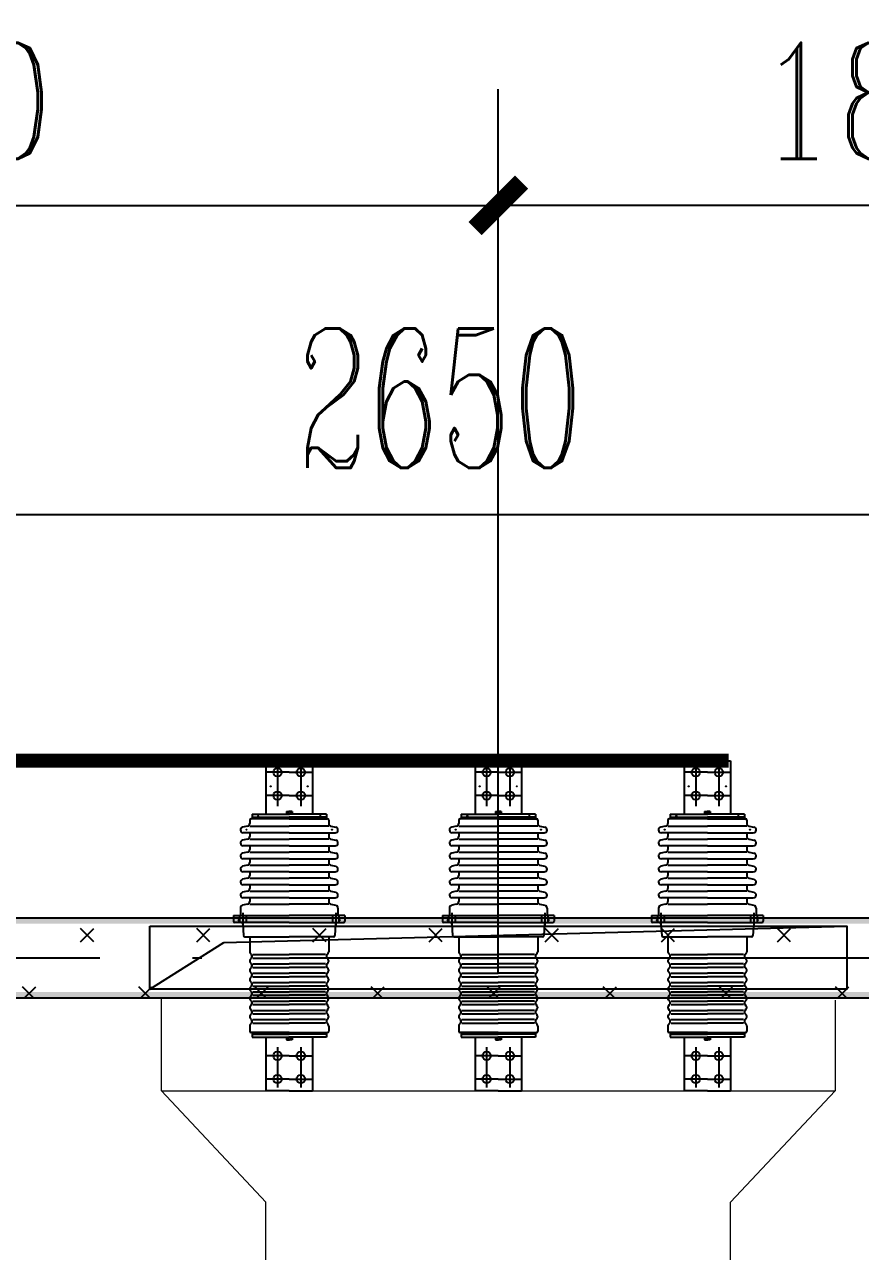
# Model space of a CAD drawing. Extents: x 3213259 to 3716512, y 332899 to 392399.
# Drawn here: x 3515963 to 3517763, y 373402 to 376042 of the extents above; entities that cross this region are included whole.
import ezdxf

# ---------------------------------------------------------------- set-up
doc = ezdxf.new("R2010")
doc.units = 0
doc.header["$LTSCALE"] = 1000
doc.header["$MEASUREMENT"] = 0
for name, pattern in [('CENTER', [50.8, 31.75, -6.35, 6.35, -6.35]), ('DOTE', [2.42, 2, -0.2, 0.02, -0.2]), ('HIDDEN', [0.375, 0.25, -0.125])]:
    doc.linetypes.add(name, pattern=pattern)
for name, color, linetype in [('Cen', 4, 'CENTER'), ('DIM', 7, 'Continuous'), ('DOTE', 1, 'DOTE'), ('Lz3_autosign', 7, 'Continuous'), ('PART', 1, 'Continuous'), ('PUB_DIM', 3, 'Continuous'), ('PUB_HATCH', 8, 'Continuous'), ('PUB_WALL', 9, 'Continuous'), ('sb', 6, 'Continuous'), ('WALL-MOVE', 6, 'Continuous')]:
    doc.layers.add(name, color=color, linetype=linetype)
doc.styles.add('DIM_FONT', font='COMPLEX8.SHX', dxfattribs={"width": 0.6, "bigfont": 'HZITXT.SHX'})
doc.styles.add('HZ', font='complex8.shx', dxfattribs={"width": 0.8, "bigfont": 'hztxt.shx'})
doc.dimstyles.new('DIMN', dxfattribs={"dimtxt": 300, "dimasz": 100, "dimexe": 250, "dimexo": 300, "dimgap": 100, "dimtad": 1, "dimdec": 0, "dimzin": 0, "dimdsep": 46, "dimtxsty": 'DIM_FONT', "dimblk": 'ARCHTICK', "dimcen": 0.09, "dimclrt": 7, "dimazin": 2, "dimtfac": 1, "dimtdec": 0, "dimtix": 1, "dimtmove": 2, "dimatfit": 3, "dimldrblk": 'ARCHTICK', "dimfxl": 1, "dimtolj": 1, "dimtzin": 0, "dimarcsym": 0})
doc.dimstyles.new('副本 DIMN', dxfattribs={"dimtxt": 300, "dimasz": 100, "dimexe": 250, "dimexo": 300, "dimgap": 100, "dimtad": 1, "dimdec": 0, "dimzin": 0, "dimdsep": 46, "dimtxsty": 'DIM_FONT', "dimblk": 'ARCHTICK', "dimcen": 0.09, "dimclrt": 7, "dimazin": 2, "dimtfac": 1, "dimtdec": 0, "dimtix": 1, "dimtmove": 2, "dimatfit": 3, "dimldrblk": 'ARCHTICK', "dimfxl": 1, "dimtolj": 1, "dimtzin": 0, "dimarcsym": 0})

# ---------------------------------------------------------------- blocks, each defined once
blk = doc.blocks.new('_ArchTick')
at = {"color": 0, "linetype": 'ByBlock', "const_width": 0.4}
blk.add_lwpolyline([(-0.5, -0.5), (0.5, 0.5)], dxfattribs=at)
blk = doc.blocks.new('*D240')
at = {"color": 0, "lineweight": -2}
for p, q in [((3515532.9, 374083.5), (3515532.9, 375237.6)), ((3518182.9, 374083.5), (3518182.9, 375237.6)), ((3515532.9, 374987.6), (3518182.9, 374987.6))]:
    blk.add_line(p, q, dxfattribs=at)
at = {"layer": 'Defpoints', "color": 0}
for p in [(3518182.9, 374987.6), (3515532.9, 373783.5), (3518182.9, 373783.5)]:
    blk.add_point(p, dxfattribs=at)
at = {"color": 0, "lineweight": -2, "xscale": 100, "yscale": 100, "zscale": 100, "rotation": 180}
blk.add_blockref('_ArchTick', (3515532.9, 374987.6), dxfattribs=at)
at = {"color": 0, "lineweight": -2, "xscale": 100, "yscale": 100, "zscale": 100}
blk.add_blockref('_ArchTick', (3518182.9, 374987.6), dxfattribs=at)
at = {"color": 7, "insert": (3516857.9, 375237.6), "char_height": 300, "attachment_point": 5, "style": 'DIM_FONT'}
blk.add_mtext('\\A1;2650', dxfattribs=at)
blk = doc.blocks.new('*D294')
at = {"layer": 'Defpoints', "color": 0}
for p in [(3516983.1, 375652.5), (3516983.1, 374248.3), (3518782.9, 374248.3)]:
    blk.add_point(p, dxfattribs=at)
at = {"layer": 'PUB_DIM', "color": 0, "lineweight": -2}
for p, q in [((3516983.1, 374548.3), (3516983.1, 375902.5)), ((3518782.9, 374548.3), (3518782.9, 375902.5)), ((3518782.9, 375652.5), (3516983.1, 375652.5))]:
    blk.add_line(p, q, dxfattribs=at)
at = {"layer": 'PUB_DIM', "color": 0, "lineweight": -2, "xscale": 100, "yscale": 100, "zscale": 100, "rotation": 180}
blk.add_blockref('_ArchTick', (3516983.1, 375652.5), dxfattribs=at)
at = {"layer": 'PUB_DIM', "color": 0, "lineweight": -2, "xscale": 100, "yscale": 100, "zscale": 100}
blk.add_blockref('_ArchTick', (3518782.9, 375652.5), dxfattribs=at)
at = {"layer": 'PUB_DIM', "color": 7, "insert": (3517883, 375877.5), "char_height": 250, "attachment_point": 5, "style": 'HZ'}
blk.add_mtext('\\A1;1800', dxfattribs=at)
blk = doc.blocks.new('*D291')
at = {"layer": 'Defpoints', "color": 0}
for p in [(3516983.1, 375652.5), (3514383.1, 373702.6), (3516983.1, 373702.6)]:
    blk.add_point(p, dxfattribs=at)
at = {"layer": 'PUB_DIM', "color": 0, "lineweight": -2}
for p, q in [((3514383.1, 374002.6), (3514383.1, 375902.5)), ((3516983.1, 374002.6), (3516983.1, 375902.5)), ((3514383.1, 375652.5), (3516983.1, 375652.5))]:
    blk.add_line(p, q, dxfattribs=at)
at = {"layer": 'PUB_DIM', "color": 0, "lineweight": -2, "xscale": 100, "yscale": 100, "zscale": 100, "rotation": 180}
blk.add_blockref('_ArchTick', (3514383.1, 375652.5), dxfattribs=at)
at = {"layer": 'PUB_DIM', "color": 0, "lineweight": -2, "xscale": 100, "yscale": 100, "zscale": 100}
blk.add_blockref('_ArchTick', (3516983.1, 375652.5), dxfattribs=at)
at = {"layer": 'PUB_DIM', "color": 7, "insert": (3515683.1, 375877.5), "char_height": 250, "attachment_point": 5, "style": 'HZ'}
blk.add_mtext('\\A1;2600', dxfattribs=at)
blk = doc.blocks.new('D1')
at = {"layer": 'PUB_HATCH'}
h = blk.add_hatch(dxfattribs=at)
h.set_pattern_fill('石膏板', color=256, scale=50, style=0)
h.set_pattern_definition([(45, (-451166.04, -430932.16), (-125.000003, 125.000003), [40, -136.7767]), (135, (-450887.75, -430932.16), (-125.000003, -125.000003), [40, -136.7767])])
h.paths.add_polyline_path([(1924662.3, 315951), (1924662.3, 315779), (1930462.3, 315779.1), (1930462.3, 315951.1)])
at = {"layer": 'PUB_WALL'}
for points in [[(1924662.3, 315951), (1930462.3, 315951.1), (1930462.3, 315938.6), (1924662.3, 315938.5)], [(1924662.3, 315779), (1930462.3, 315779.1), (1930462.3, 315791.6), (1924662.3, 315791.5)]]:
    blk.add_hatch(color=2, dxfattribs=at).paths.add_polyline_path(points)
at = {"layer": 'DOTE'}
blk.add_line((1892174.5, 315865.1), (1948456.4, 315865.1), dxfattribs=at)
at = {"layer": 'WALL-MOVE', "color": 2}
for p, q in [((1924662.3, 315951), (1930462.3, 315951.1)), ((1924662.3, 315779), (1930462.3, 315779.1))]:
    blk.add_line(p, q, dxfattribs=at)

msp = doc.modelspace()

# ---------------------------------------------------------------- linework, layer by layer
at = {"color": 4}
for p, q in [((3516392.493, 374066.029), (3517733.102, 374101.335)), ((3516233.102, 373965.637), (3516392.493, 374066.029))]:
    msp.add_line(p, q, dxfattribs=at)
msp.add_lwpolyline([(3516233.102, 374101.335), (3517733.102, 374101.335), (3517733.102, 373965.637), (3516233.102, 373965.637)], close=True, dxfattribs=at)
at = {"layer": 'Cen'}
for p, q in [((3516508.102, 374458.978), (3516508.102, 374359.34)), ((3516558.102, 374458.978), (3516558.102, 374359.34)), ((3516958.102, 374458.978), (3516958.102, 374359.34)), ((3517008.102, 374458.978), (3517008.102, 374359.34)), ((3517408.102, 374458.978), (3517408.102, 374359.34)), ((3517458.102, 374458.978), (3517458.102, 374359.34)), ((3516533.102, 374432.486), (3516483.102, 374432.486)), ((3516533.102, 374432.486), (3516483.102, 374432.486)), ((3516533.102, 374432.486), (3516583.102, 374432.486)), ((3516533.102, 374432.486), (3516583.102, 374432.486)), ((3516983.102, 374432.486), (3516933.102, 374432.486)), ((3516983.102, 374432.486), (3516933.102, 374432.486)), ((3516983.102, 374432.486), (3517033.102, 374432.486)), ((3516983.102, 374432.486), (3517033.102, 374432.486)), ((3517433.102, 374432.486), (3517383.102, 374432.486)), ((3517433.102, 374432.486), (3517383.102, 374432.486)), ((3517433.102, 374432.486), (3517483.102, 374432.486)), ((3517433.102, 374432.486), (3517483.102, 374432.486)), ((3516533.102, 374382.486), (3516483.102, 374382.486)), ((3516533.102, 374382.486), (3516483.102, 374382.486)), ((3516533.102, 374382.486), (3516583.102, 374382.486)), ((3516533.102, 374382.486), (3516583.102, 374382.486)), ((3516983.102, 374382.486), (3516933.102, 374382.486)), ((3516983.102, 374382.486), (3516933.102, 374382.486)), ((3516983.102, 374382.486), (3517033.102, 374382.486)), ((3516983.102, 374382.486), (3517033.102, 374382.486)), ((3517433.102, 374382.486), (3517383.102, 374382.486)), ((3517433.102, 374382.486), (3517383.102, 374382.486)), ((3517433.102, 374382.486), (3517483.102, 374382.486)), ((3517433.102, 374382.486), (3517483.102, 374382.486)), ((3516433.102, 374130.117), (3516433.102, 374101.552)), ((3516633.102, 374130.117), (3516633.102, 374101.552)), ((3516883.102, 374130.117), (3516883.102, 374101.552)), ((3517083.102, 374130.117), (3517083.102, 374101.552)), ((3517333.102, 374130.117), (3517333.102, 374101.552)), ((3517533.102, 374130.117), (3517533.102, 374101.552)), ((3516533.102, 373822.486), (3516483.102, 373822.486)), ((3516533.102, 373822.486), (3516483.102, 373822.486)), ((3516508.102, 373840.832), (3516508.102, 373754.125)), ((3516533.102, 373822.486), (3516583.102, 373822.486)), ((3516533.102, 373822.486), (3516583.102, 373822.486)), ((3516558.102, 373840.832), (3516558.102, 373754.125)), ((3516983.102, 373822.486), (3516933.102, 373822.486)), ((3516983.102, 373822.486), (3516933.102, 373822.486)), ((3516958.102, 373840.832), (3516958.102, 373754.125)), ((3516983.102, 373822.486), (3517033.102, 373822.486)), ((3516983.102, 373822.486), (3517033.102, 373822.486)), ((3517008.102, 373840.832), (3517008.102, 373754.125)), ((3517433.102, 373822.486), (3517383.102, 373822.486)), ((3517433.102, 373822.486), (3517383.102, 373822.486)), ((3517408.102, 373840.832), (3517408.102, 373754.125)), ((3517433.102, 373822.486), (3517483.102, 373822.486)), ((3517433.102, 373822.486), (3517483.102, 373822.486)), ((3517458.102, 373840.832), (3517458.102, 373754.125)), ((3516533.102, 373772.486), (3516483.102, 373772.486)), ((3516533.102, 373772.486), (3516483.102, 373772.486)), ((3516533.102, 373772.486), (3516583.102, 373772.486)), ((3516533.102, 373772.486), (3516583.102, 373772.486)), ((3516983.102, 373772.486), (3516933.102, 373772.486)), ((3516983.102, 373772.486), (3516933.102, 373772.486)), ((3516983.102, 373772.486), (3517033.102, 373772.486)), ((3516983.102, 373772.486), (3517033.102, 373772.486)), ((3517433.102, 373772.486), (3517383.102, 373772.486)), ((3517433.102, 373772.486), (3517383.102, 373772.486)), ((3517433.102, 373772.486), (3517483.102, 373772.486)), ((3517433.102, 373772.486), (3517483.102, 373772.486))]:
    msp.add_line(p, q, dxfattribs=at)
at = {"layer": 'DIM'}
for centre in [(3516493.171, 374402.429), (3516573.033, 374402.429), (3516943.171, 374402.429), (3517023.033, 374402.429), (3517393.171, 374402.429), (3517473.033, 374402.429), (3516466.271, 374338.726), (3516599.933, 374338.726), (3516916.271, 374338.726), (3517049.933, 374338.726), (3517366.271, 374338.726), (3517499.933, 374338.726), (3516441.164, 374309.118), (3516625.039, 374309.118), (3516891.164, 374309.118), (3517075.039, 374309.118), (3517341.164, 374309.118), (3517525.039, 374309.118), (3516424.127, 374114.422), (3516642.076, 374114.422), (3516874.127, 374114.422), (3517092.076, 374114.422), (3517324.127, 374114.422), (3517542.076, 374114.422)]:
    msp.add_circle(centre, 0.4, dxfattribs=at)
at = {"layer": 'Lz3_autosign', "color": 7, "linetype": 'ByBlock', "const_width": 30}
msp.add_lwpolyline([(3513883.102, 374457.486), (3517479.258, 374457.486)], dxfattribs=at)
at = {"layer": 'PART'}
for p, q in [((3516483.102, 374457.486), (3516483.102, 374342.486)), ((3516533.102, 374457.486), (3516483.102, 374457.486)), ((3516533.102, 374457.486), (3516483.102, 374457.486)), ((3516533.102, 374457.486), (3516583.102, 374457.486)), ((3516533.102, 374457.486), (3516583.102, 374457.486)), ((3516583.102, 374457.486), (3516583.102, 374342.486)), ((3516933.102, 374457.486), (3516933.102, 374342.486)), ((3516983.102, 374457.486), (3516933.102, 374457.486)), ((3516983.102, 374457.486), (3516933.102, 374457.486)), ((3516983.102, 374457.486), (3517033.102, 374457.486)), ((3516983.102, 374457.486), (3517033.102, 374457.486)), ((3517033.102, 374457.486), (3517033.102, 374342.486)), ((3517383.102, 374457.486), (3517383.102, 374342.486)), ((3517433.102, 374457.486), (3517383.102, 374457.486)), ((3517433.102, 374457.486), (3517383.102, 374457.486)), ((3517433.102, 374457.486), (3517483.102, 374457.486)), ((3517433.102, 374457.486), (3517483.102, 374457.486)), ((3517483.102, 374457.486), (3517483.102, 374342.486)), ((3516448.102, 374329.486), (3516448.102, 374322.486)), ((3516533.102, 374332.486), (3516451.102, 374332.486)), ((3516453.102, 374342.486), (3516453.102, 374332.486)), ((3516453.102, 374342.486), (3516533.102, 374342.486)), ((3516453.102, 374335.986), (3516533.102, 374335.986)), ((3516527.102, 374347.986), (3516527.102, 374342.486)), ((3516527.102, 374347.986), (3516533.102, 374347.986)), ((3516539.102, 374347.986), (3516533.102, 374347.986)), ((3516613.102, 374342.486), (3516533.102, 374342.486)), ((3516613.102, 374335.986), (3516533.102, 374335.986)), ((3516533.102, 374332.486), (3516615.102, 374332.486)), ((3516539.102, 374347.986), (3516539.102, 374342.486)), ((3516613.102, 374342.486), (3516613.102, 374332.486)), ((3516618.102, 374329.486), (3516618.102, 374322.486)), ((3516898.102, 374329.486), (3516898.102, 374322.486)), ((3516983.102, 374332.486), (3516901.102, 374332.486)), ((3516903.102, 374342.486), (3516903.102, 374332.486)), ((3516903.102, 374342.486), (3516983.102, 374342.486)), ((3516903.102, 374335.986), (3516983.102, 374335.986)), ((3516977.102, 374347.986), (3516977.102, 374342.486)), ((3516977.102, 374347.986), (3516983.102, 374347.986)), ((3516989.102, 374347.986), (3516983.102, 374347.986)), ((3517063.102, 374342.486), (3516983.102, 374342.486)), ((3517063.102, 374335.986), (3516983.102, 374335.986)), ((3516983.102, 374332.486), (3517065.102, 374332.486)), ((3516989.102, 374347.986), (3516989.102, 374342.486)), ((3517063.102, 374342.486), (3517063.102, 374332.486)), ((3517068.102, 374329.486), (3517068.102, 374322.486)), ((3517348.102, 374329.486), (3517348.102, 374322.486)), ((3517433.102, 374332.486), (3517351.102, 374332.486)), ((3517353.102, 374342.486), (3517353.102, 374332.486)), ((3517353.102, 374342.486), (3517433.102, 374342.486)), ((3517353.102, 374335.986), (3517433.102, 374335.986)), ((3517427.102, 374347.986), (3517427.102, 374342.486)), ((3517427.102, 374347.986), (3517433.102, 374347.986)), ((3517439.102, 374347.986), (3517433.102, 374347.986)), ((3517513.102, 374342.486), (3517433.102, 374342.486)), ((3517513.102, 374335.986), (3517433.102, 374335.986)), ((3517433.102, 374332.486), (3517515.102, 374332.486)), ((3517439.102, 374347.986), (3517439.102, 374342.486)), ((3517513.102, 374342.486), (3517513.102, 374332.486)), ((3517518.102, 374329.486), (3517518.102, 374322.486)), ((3516443.366, 374316.621), (3516432.837, 374314.351)), ((3516533.102, 374302.486), (3516434.102, 374302.486)), ((3516448.102, 374316.621), (3516533.102, 374316.621)), ((3516448.102, 374302.486), (3516448.102, 374294.486)), ((3516618.102, 374316.621), (3516533.102, 374316.621)), ((3516533.102, 374302.486), (3516632.102, 374302.486)), ((3516618.102, 374302.486), (3516618.102, 374294.486)), ((3516622.837, 374316.621), (3516633.366, 374314.351)), ((3516893.366, 374316.621), (3516882.837, 374314.351)), ((3516983.102, 374302.486), (3516884.102, 374302.486)), ((3516898.102, 374316.621), (3516983.102, 374316.621)), ((3516898.102, 374302.486), (3516898.102, 374294.486)), ((3517068.102, 374316.621), (3516983.102, 374316.621)), ((3516983.102, 374302.486), (3517082.102, 374302.486)), ((3517068.102, 374302.486), (3517068.102, 374294.486)), ((3517072.837, 374316.621), (3517083.366, 374314.351)), ((3517343.366, 374316.621), (3517332.837, 374314.351)), ((3517433.102, 374302.486), (3517334.102, 374302.486)), ((3517348.102, 374316.621), (3517433.102, 374316.621)), ((3517348.102, 374302.486), (3517348.102, 374294.486)), ((3517518.102, 374316.621), (3517433.102, 374316.621)), ((3517433.102, 374302.486), (3517532.102, 374302.486)), ((3517518.102, 374302.486), (3517518.102, 374294.486)), ((3517522.837, 374316.621), (3517533.366, 374314.351)), ((3516443.366, 374288.621), (3516432.837, 374286.351)), ((3516533.102, 374274.486), (3516434.102, 374274.486)), ((3516448.102, 374288.621), (3516533.102, 374288.621)), ((3516448.102, 374274.486), (3516448.102, 374266.486)), ((3516618.102, 374288.621), (3516533.102, 374288.621)), ((3516533.102, 374274.486), (3516632.102, 374274.486)), ((3516618.102, 374274.486), (3516618.102, 374266.486)), ((3516622.837, 374288.621), (3516633.366, 374286.351)), ((3516893.366, 374288.621), (3516882.837, 374286.351)), ((3516983.102, 374274.486), (3516884.102, 374274.486)), ((3516898.102, 374288.621), (3516983.102, 374288.621)), ((3516898.102, 374274.486), (3516898.102, 374266.486)), ((3517068.102, 374288.621), (3516983.102, 374288.621)), ((3516983.102, 374274.486), (3517082.102, 374274.486)), ((3517068.102, 374274.486), (3517068.102, 374266.486)), ((3517072.837, 374288.621), (3517083.366, 374286.351)), ((3517343.366, 374288.621), (3517332.837, 374286.351)), ((3517433.102, 374274.486), (3517334.102, 374274.486)), ((3517348.102, 374288.621), (3517433.102, 374288.621)), ((3517348.102, 374274.486), (3517348.102, 374266.486)), ((3517518.102, 374288.621), (3517433.102, 374288.621)), ((3517433.102, 374274.486), (3517532.102, 374274.486)), ((3517518.102, 374274.486), (3517518.102, 374266.486)), ((3517522.837, 374288.621), (3517533.366, 374286.351)), ((3516443.366, 374260.621), (3516432.837, 374258.351)), ((3516533.102, 374246.486), (3516434.102, 374246.486)), ((3516448.102, 374260.621), (3516533.102, 374260.621)), ((3516448.102, 374246.486), (3516448.102, 374238.486)), ((3516618.102, 374260.621), (3516533.102, 374260.621)), ((3516533.102, 374246.486), (3516632.102, 374246.486)), ((3516618.102, 374246.486), (3516618.102, 374238.486)), ((3516622.837, 374260.621), (3516633.366, 374258.351)), ((3516893.366, 374260.621), (3516882.837, 374258.351)), ((3516983.102, 374246.486), (3516884.102, 374246.486)), ((3516898.102, 374260.621), (3516983.102, 374260.621)), ((3516898.102, 374246.486), (3516898.102, 374238.486)), ((3517068.102, 374260.621), (3516983.102, 374260.621)), ((3516983.102, 374246.486), (3517082.102, 374246.486)), ((3517068.102, 374246.486), (3517068.102, 374238.486)), ((3517072.837, 374260.621), (3517083.366, 374258.351)), ((3517343.366, 374260.621), (3517332.837, 374258.351)), ((3517433.102, 374246.486), (3517334.102, 374246.486)), ((3517348.102, 374260.621), (3517433.102, 374260.621)), ((3517348.102, 374246.486), (3517348.102, 374238.486)), ((3517518.102, 374260.621), (3517433.102, 374260.621)), ((3517433.102, 374246.486), (3517532.102, 374246.486)), ((3517518.102, 374246.486), (3517518.102, 374238.486)), ((3517522.837, 374260.621), (3517533.366, 374258.351)), ((3516443.366, 374232.621), (3516432.837, 374230.351)), ((3516533.102, 374218.486), (3516434.102, 374218.486)), ((3516448.102, 374232.621), (3516533.102, 374232.621)), ((3516448.102, 374218.486), (3516448.102, 374210.486)), ((3516618.102, 374232.621), (3516533.102, 374232.621)), ((3516533.102, 374218.486), (3516632.102, 374218.486)), ((3516618.102, 374218.486), (3516618.102, 374210.486)), ((3516622.837, 374232.621), (3516633.366, 374230.351)), ((3516893.366, 374232.621), (3516882.837, 374230.351)), ((3516983.102, 374218.486), (3516884.102, 374218.486)), ((3516898.102, 374232.621), (3516983.102, 374232.621)), ((3516898.102, 374218.486), (3516898.102, 374210.486)), ((3517068.102, 374232.621), (3516983.102, 374232.621)), ((3516983.102, 374218.486), (3517082.102, 374218.486)), ((3517068.102, 374218.486), (3517068.102, 374210.486)), ((3517072.837, 374232.621), (3517083.366, 374230.351)), ((3517343.366, 374232.621), (3517332.837, 374230.351)), ((3517433.102, 374218.486), (3517334.102, 374218.486)), ((3517348.102, 374232.621), (3517433.102, 374232.621)), ((3517348.102, 374218.486), (3517348.102, 374210.486)), ((3517518.102, 374232.621), (3517433.102, 374232.621)), ((3517433.102, 374218.486), (3517532.102, 374218.486)), ((3517518.102, 374218.486), (3517518.102, 374210.486)), ((3517522.837, 374232.621), (3517533.366, 374230.351)), ((3516443.366, 374204.621), (3516432.837, 374202.351)), ((3516448.102, 374204.621), (3516533.102, 374204.621)), ((3516618.102, 374204.621), (3516533.102, 374204.621)), ((3516622.837, 374204.621), (3516633.366, 374202.351)), ((3516893.366, 374204.621), (3516882.837, 374202.351)), ((3516898.102, 374204.621), (3516983.102, 374204.621)), ((3517068.102, 374204.621), (3516983.102, 374204.621)), ((3517072.837, 374204.621), (3517083.366, 374202.351)), ((3517343.366, 374204.621), (3517332.837, 374202.351)), ((3517348.102, 374204.621), (3517433.102, 374204.621)), ((3517518.102, 374204.621), (3517433.102, 374204.621)), ((3517522.837, 374204.621), (3517533.366, 374202.351)), ((3516443.366, 374176.621), (3516432.837, 374174.351)), ((3516533.102, 374190.486), (3516434.102, 374190.486)), ((3516448.102, 374190.486), (3516448.102, 374182.486)), ((3516448.102, 374176.621), (3516533.102, 374176.621)), ((3516533.102, 374190.486), (3516632.102, 374190.486)), ((3516618.102, 374176.621), (3516533.102, 374176.621)), ((3516618.102, 374190.486), (3516618.102, 374182.486)), ((3516622.837, 374176.621), (3516633.366, 374174.351)), ((3516893.366, 374176.621), (3516882.837, 374174.351)), ((3516983.102, 374190.486), (3516884.102, 374190.486)), ((3516898.102, 374190.486), (3516898.102, 374182.486)), ((3516898.102, 374176.621), (3516983.102, 374176.621)), ((3516983.102, 374190.486), (3517082.102, 374190.486)), ((3517068.102, 374176.621), (3516983.102, 374176.621)), ((3517068.102, 374190.486), (3517068.102, 374182.486)), ((3517072.837, 374176.621), (3517083.366, 374174.351)), ((3517343.366, 374176.621), (3517332.837, 374174.351)), ((3517433.102, 374190.486), (3517334.102, 374190.486)), ((3517348.102, 374190.486), (3517348.102, 374182.486)), ((3517348.102, 374176.621), (3517433.102, 374176.621)), ((3517433.102, 374190.486), (3517532.102, 374190.486)), ((3517518.102, 374176.621), (3517433.102, 374176.621)), ((3517518.102, 374190.486), (3517518.102, 374182.486)), ((3517522.837, 374176.621), (3517533.366, 374174.351)), ((3516428.102, 374140.486), (3516428.102, 374124.486)), ((3516443.366, 374148.621), (3516432.837, 374146.351)), ((3516533.102, 374162.486), (3516434.102, 374162.486)), ((3516448.102, 374162.486), (3516448.102, 374154.486)), ((3516448.102, 374148.621), (3516533.102, 374148.621)), ((3516533.102, 374162.486), (3516632.102, 374162.486)), ((3516618.102, 374148.621), (3516533.102, 374148.621)), ((3516618.102, 374162.486), (3516618.102, 374154.486)), ((3516622.837, 374148.621), (3516633.366, 374146.351)), ((3516638.102, 374140.486), (3516638.102, 374124.486)), ((3516878.102, 374140.486), (3516878.102, 374124.486)), ((3516893.366, 374148.621), (3516882.837, 374146.351)), ((3516983.102, 374162.486), (3516884.102, 374162.486)), ((3516898.102, 374162.486), (3516898.102, 374154.486)), ((3516898.102, 374148.621), (3516983.102, 374148.621)), ((3516983.102, 374162.486), (3517082.102, 374162.486)), ((3517068.102, 374148.621), (3516983.102, 374148.621)), ((3517068.102, 374162.486), (3517068.102, 374154.486)), ((3517072.837, 374148.621), (3517083.366, 374146.351)), ((3517088.102, 374140.486), (3517088.102, 374124.486)), ((3517328.102, 374140.486), (3517328.102, 374124.486)), ((3517343.366, 374148.621), (3517332.837, 374146.351)), ((3517433.102, 374162.486), (3517334.102, 374162.486)), ((3517348.102, 374162.486), (3517348.102, 374154.486)), ((3517348.102, 374148.621), (3517433.102, 374148.621)), ((3517433.102, 374162.486), (3517532.102, 374162.486)), ((3517518.102, 374148.621), (3517433.102, 374148.621)), ((3517518.102, 374162.486), (3517518.102, 374154.486)), ((3517522.837, 374148.621), (3517533.366, 374146.351)), ((3517538.102, 374140.486), (3517538.102, 374124.486)), ((3516413.102, 374124.486), (3516533.102, 374124.486)), ((3516413.102, 374124.486), (3516413.102, 374112.486)), ((3516426.102, 374124.486), (3516426.102, 374109.486)), ((3516440.102, 374124.486), (3516440.102, 374109.486)), ((3516653.102, 374124.486), (3516533.102, 374124.486)), ((3516626.102, 374124.486), (3516626.102, 374109.486)), ((3516640.102, 374124.486), (3516640.102, 374109.486)), ((3516653.102, 374124.486), (3516653.102, 374112.486)), ((3516863.102, 374124.486), (3516983.102, 374124.486)), ((3516863.102, 374124.486), (3516863.102, 374112.486)), ((3516876.102, 374124.486), (3516876.102, 374109.486)), ((3516890.102, 374124.486), (3516890.102, 374109.486)), ((3517103.102, 374124.486), (3516983.102, 374124.486)), ((3517076.102, 374124.486), (3517076.102, 374109.486)), ((3517090.102, 374124.486), (3517090.102, 374109.486)), ((3517103.102, 374124.486), (3517103.102, 374112.486)), ((3517313.102, 374124.486), (3517433.102, 374124.486)), ((3517313.102, 374124.486), (3517313.102, 374112.486)), ((3517326.102, 374124.486), (3517326.102, 374109.486)), ((3517340.102, 374124.486), (3517340.102, 374109.486)), ((3517553.102, 374124.486), (3517433.102, 374124.486)), ((3517526.102, 374124.486), (3517526.102, 374109.486)), ((3517540.102, 374124.486), (3517540.102, 374109.486)), ((3517553.102, 374124.486), (3517553.102, 374112.486)), ((3516533.102, 374109.486), (3516416.102, 374109.486)), ((3516433.283, 374106.679), (3516434.921, 374081.293)), ((3516533.102, 374109.486), (3516650.102, 374109.486)), ((3516632.921, 374106.679), (3516631.283, 374081.293)), ((3516983.102, 374109.486), (3516866.102, 374109.486)), ((3516883.283, 374106.679), (3516884.921, 374081.293)), ((3516983.102, 374109.486), (3517100.102, 374109.486)), ((3517082.921, 374106.679), (3517081.283, 374081.293)), ((3517433.102, 374109.486), (3517316.102, 374109.486)), ((3517333.283, 374106.679), (3517334.921, 374081.293)), ((3517433.102, 374109.486), (3517550.102, 374109.486)), ((3517532.921, 374106.679), (3517531.283, 374081.293)), ((3516437.914, 374078.486), (3516533.102, 374078.486)), ((3516448.102, 374078.486), (3516448.102, 374046.486)), ((3516448.102, 374078.486), (3516448.102, 374046.486)), ((3516628.289, 374078.486), (3516533.102, 374078.486)), ((3516618.102, 374078.486), (3516618.102, 374046.486)), ((3516618.102, 374078.486), (3516618.102, 374046.486)), ((3516887.914, 374078.486), (3516983.102, 374078.486)), ((3516898.102, 374078.486), (3516898.102, 374046.486)), ((3516898.102, 374078.486), (3516898.102, 374046.486)), ((3517078.289, 374078.486), (3516983.102, 374078.486)), ((3517068.102, 374078.486), (3517068.102, 374046.486)), ((3517068.102, 374078.486), (3517068.102, 374046.486)), ((3517337.914, 374078.486), (3517433.102, 374078.486)), ((3517348.102, 374078.486), (3517348.102, 374046.486)), ((3517348.102, 374078.486), (3517348.102, 374046.486)), ((3517528.289, 374078.486), (3517433.102, 374078.486)), ((3517518.102, 374078.486), (3517518.102, 374046.486)), ((3517518.102, 374078.486), (3517518.102, 374046.486)), ((3516451.722, 374040.314), (3516449.251, 374043.296)), ((3516454.994, 374040.314), (3516533.102, 374040.314)), ((3516611.21, 374040.314), (3516533.102, 374040.314)), ((3516614.481, 374040.314), (3516616.952, 374043.296)), ((3516901.722, 374040.314), (3516899.251, 374043.296)), ((3516904.994, 374040.314), (3516983.102, 374040.314)), ((3517061.21, 374040.314), (3516983.102, 374040.314)), ((3517064.481, 374040.314), (3517066.952, 374043.296)), ((3517351.722, 374040.314), (3517349.251, 374043.296)), ((3517354.994, 374040.314), (3517433.102, 374040.314)), ((3517511.21, 374040.314), (3517433.102, 374040.314)), ((3517514.481, 374040.314), (3517516.952, 374043.296)), ((3516449.251, 374029.676), (3516451.722, 374032.658)), ((3516451.722, 374020.314), (3516449.251, 374023.296)), ((3516449.251, 374009.676), (3516451.722, 374012.658)), ((3516454.994, 374032.658), (3516533.102, 374032.658)), ((3516454.994, 374020.314), (3516533.102, 374020.314)), ((3516454.994, 374012.658), (3516533.102, 374012.658)), ((3516611.21, 374032.658), (3516533.102, 374032.658)), ((3516611.21, 374020.314), (3516533.102, 374020.314)), ((3516611.21, 374012.658), (3516533.102, 374012.658)), ((3516616.952, 374029.676), (3516614.481, 374032.658)), ((3516614.481, 374020.314), (3516616.952, 374023.296)), ((3516616.952, 374009.676), (3516614.481, 374012.658)), ((3516899.251, 374029.676), (3516901.722, 374032.658)), ((3516901.722, 374020.314), (3516899.251, 374023.296)), ((3516899.251, 374009.676), (3516901.722, 374012.658)), ((3516904.994, 374032.658), (3516983.102, 374032.658)), ((3516904.994, 374020.314), (3516983.102, 374020.314)), ((3516904.994, 374012.658), (3516983.102, 374012.658)), ((3517061.21, 374032.658), (3516983.102, 374032.658)), ((3517061.21, 374020.314), (3516983.102, 374020.314)), ((3517061.21, 374012.658), (3516983.102, 374012.658)), ((3517066.952, 374029.676), (3517064.481, 374032.658)), ((3517064.481, 374020.314), (3517066.952, 374023.296)), ((3517066.952, 374009.676), (3517064.481, 374012.658)), ((3517349.251, 374029.676), (3517351.722, 374032.658)), ((3517351.722, 374020.314), (3517349.251, 374023.296)), ((3517349.251, 374009.676), (3517351.722, 374012.658)), ((3517354.994, 374032.658), (3517433.102, 374032.658)), ((3517354.994, 374020.314), (3517433.102, 374020.314)), ((3517354.994, 374012.658), (3517433.102, 374012.658)), ((3517511.21, 374032.658), (3517433.102, 374032.658)), ((3517511.21, 374020.314), (3517433.102, 374020.314)), ((3517511.21, 374012.658), (3517433.102, 374012.658)), ((3517516.952, 374029.676), (3517514.481, 374032.658)), ((3517514.481, 374020.314), (3517516.952, 374023.296)), ((3517516.952, 374009.676), (3517514.481, 374012.658)), ((3516451.722, 374000.314), (3516449.251, 374003.296)), ((3516449.251, 373989.676), (3516451.722, 373992.658)), ((3516451.722, 373980.314), (3516449.251, 373983.296)), ((3516454.994, 374000.314), (3516533.102, 374000.314)), ((3516454.994, 373992.658), (3516533.102, 373992.658)), ((3516454.994, 373980.314), (3516471.102, 373980.314)), ((3516454.994, 373980.314), (3516533.102, 373980.314)), ((3516611.21, 374000.314), (3516533.102, 374000.314)), ((3516611.21, 373992.658), (3516533.102, 373992.658)), ((3516611.21, 373980.314), (3516533.102, 373980.314)), ((3516611.21, 373980.314), (3516595.102, 373980.314)), ((3516614.481, 374000.314), (3516616.952, 374003.296)), ((3516616.952, 373989.676), (3516614.481, 373992.658)), ((3516614.481, 373980.314), (3516616.952, 373983.296)), ((3516901.722, 374000.314), (3516899.251, 374003.296)), ((3516899.251, 373989.676), (3516901.722, 373992.658)), ((3516901.722, 373980.314), (3516899.251, 373983.296)), ((3516904.994, 374000.314), (3516983.102, 374000.314)), ((3516904.994, 373992.658), (3516983.102, 373992.658)), ((3516904.994, 373980.314), (3516921.102, 373980.314)), ((3516904.994, 373980.314), (3516983.102, 373980.314)), ((3517061.21, 374000.314), (3516983.102, 374000.314)), ((3517061.21, 373992.658), (3516983.102, 373992.658)), ((3517061.21, 373980.314), (3516983.102, 373980.314)), ((3517061.21, 373980.314), (3517045.102, 373980.314)), ((3517064.481, 374000.314), (3517066.952, 374003.296)), ((3517066.952, 373989.676), (3517064.481, 373992.658)), ((3517064.481, 373980.314), (3517066.952, 373983.296)), ((3517351.722, 374000.314), (3517349.251, 374003.296)), ((3517349.251, 373989.676), (3517351.722, 373992.658)), ((3517351.722, 373980.314), (3517349.251, 373983.296)), ((3517354.994, 374000.314), (3517433.102, 374000.314)), ((3517354.994, 373992.658), (3517433.102, 373992.658)), ((3517354.994, 373980.314), (3517371.102, 373980.314)), ((3517354.994, 373980.314), (3517433.102, 373980.314)), ((3517511.21, 374000.314), (3517433.102, 374000.314)), ((3517511.21, 373992.658), (3517433.102, 373992.658)), ((3517511.21, 373980.314), (3517433.102, 373980.314)), ((3517511.21, 373980.314), (3517495.102, 373980.314)), ((3517514.481, 374000.314), (3517516.952, 374003.296)), ((3517516.952, 373989.676), (3517514.481, 373992.658)), ((3517514.481, 373980.314), (3517516.952, 373983.296)), ((3516449.251, 373969.676), (3516451.722, 373972.658)), ((3516451.722, 373960.314), (3516449.251, 373963.296)), ((3516454.994, 373972.658), (3516471.102, 373972.658)), ((3516454.994, 373972.658), (3516533.102, 373972.658)), ((3516454.994, 373960.314), (3516533.102, 373960.314)), ((3516611.21, 373972.658), (3516533.102, 373972.658)), ((3516611.21, 373960.314), (3516533.102, 373960.314)), ((3516611.21, 373972.658), (3516595.102, 373972.658)), ((3516616.952, 373969.676), (3516614.481, 373972.658)), ((3516614.481, 373960.314), (3516616.952, 373963.296)), ((3516899.251, 373969.676), (3516901.722, 373972.658)), ((3516901.722, 373960.314), (3516899.251, 373963.296)), ((3516904.994, 373972.658), (3516921.102, 373972.658)), ((3516904.994, 373972.658), (3516983.102, 373972.658)), ((3516904.994, 373960.314), (3516983.102, 373960.314)), ((3517061.21, 373972.658), (3516983.102, 373972.658)), ((3517061.21, 373960.314), (3516983.102, 373960.314)), ((3517061.21, 373972.658), (3517045.102, 373972.658)), ((3517066.952, 373969.676), (3517064.481, 373972.658)), ((3517064.481, 373960.314), (3517066.952, 373963.296)), ((3517349.251, 373969.676), (3517351.722, 373972.658)), ((3517351.722, 373960.314), (3517349.251, 373963.296)), ((3517354.994, 373972.658), (3517371.102, 373972.658)), ((3517354.994, 373972.658), (3517433.102, 373972.658)), ((3517354.994, 373960.314), (3517433.102, 373960.314)), ((3517511.21, 373972.658), (3517433.102, 373972.658)), ((3517511.21, 373960.314), (3517433.102, 373960.314)), ((3517511.21, 373972.658), (3517495.102, 373972.658)), ((3517516.952, 373969.676), (3517514.481, 373972.658)), ((3517514.481, 373960.314), (3517516.952, 373963.296)), ((3516449.251, 373949.676), (3516451.722, 373952.658)), ((3516451.722, 373940.314), (3516449.251, 373943.296)), ((3516449.251, 373929.676), (3516451.722, 373932.658)), ((3516454.994, 373952.658), (3516533.102, 373952.658)), ((3516454.994, 373940.314), (3516533.102, 373940.314)), ((3516454.994, 373932.658), (3516533.102, 373932.658)), ((3516611.21, 373952.658), (3516533.102, 373952.658)), ((3516611.21, 373940.314), (3516533.102, 373940.314)), ((3516611.21, 373932.658), (3516533.102, 373932.658)), ((3516616.952, 373949.676), (3516614.481, 373952.658)), ((3516614.481, 373940.314), (3516616.952, 373943.296)), ((3516616.952, 373929.676), (3516614.481, 373932.658)), ((3516899.251, 373949.676), (3516901.722, 373952.658)), ((3516901.722, 373940.314), (3516899.251, 373943.296)), ((3516899.251, 373929.676), (3516901.722, 373932.658)), ((3516904.994, 373952.658), (3516983.102, 373952.658)), ((3516904.994, 373940.314), (3516983.102, 373940.314)), ((3516904.994, 373932.658), (3516983.102, 373932.658)), ((3517061.21, 373952.658), (3516983.102, 373952.658)), ((3517061.21, 373940.314), (3516983.102, 373940.314)), ((3517061.21, 373932.658), (3516983.102, 373932.658)), ((3517066.952, 373949.676), (3517064.481, 373952.658)), ((3517064.481, 373940.314), (3517066.952, 373943.296)), ((3517066.952, 373929.676), (3517064.481, 373932.658)), ((3517349.251, 373949.676), (3517351.722, 373952.658)), ((3517351.722, 373940.314), (3517349.251, 373943.296)), ((3517349.251, 373929.676), (3517351.722, 373932.658)), ((3517354.994, 373952.658), (3517433.102, 373952.658)), ((3517354.994, 373940.314), (3517433.102, 373940.314)), ((3517354.994, 373932.658), (3517433.102, 373932.658)), ((3517511.21, 373952.658), (3517433.102, 373952.658)), ((3517511.21, 373940.314), (3517433.102, 373940.314)), ((3517511.21, 373932.658), (3517433.102, 373932.658)), ((3517516.952, 373949.676), (3517514.481, 373952.658)), ((3517514.481, 373940.314), (3517516.952, 373943.296)), ((3517516.952, 373929.676), (3517514.481, 373932.658)), ((3516451.722, 373920.314), (3516449.251, 373923.296)), ((3516449.251, 373909.676), (3516451.722, 373912.658)), ((3516451.722, 373900.314), (3516449.251, 373903.296)), ((3516454.994, 373920.314), (3516533.102, 373920.314)), ((3516454.994, 373912.658), (3516533.102, 373912.658)), ((3516611.21, 373920.314), (3516533.102, 373920.314)), ((3516611.21, 373912.658), (3516533.102, 373912.658)), ((3516614.481, 373920.314), (3516616.952, 373923.296)), ((3516616.952, 373909.676), (3516614.481, 373912.658)), ((3516614.481, 373900.314), (3516616.952, 373903.296)), ((3516901.722, 373920.314), (3516899.251, 373923.296)), ((3516899.251, 373909.676), (3516901.722, 373912.658)), ((3516901.722, 373900.314), (3516899.251, 373903.296)), ((3516904.994, 373920.314), (3516983.102, 373920.314)), ((3516904.994, 373912.658), (3516983.102, 373912.658)), ((3517061.21, 373920.314), (3516983.102, 373920.314)), ((3517061.21, 373912.658), (3516983.102, 373912.658)), ((3517064.481, 373920.314), (3517066.952, 373923.296)), ((3517066.952, 373909.676), (3517064.481, 373912.658)), ((3517064.481, 373900.314), (3517066.952, 373903.296)), ((3517351.722, 373920.314), (3517349.251, 373923.296)), ((3517349.251, 373909.676), (3517351.722, 373912.658)), ((3517351.722, 373900.314), (3517349.251, 373903.296)), ((3517354.994, 373920.314), (3517433.102, 373920.314)), ((3517354.994, 373912.658), (3517433.102, 373912.658)), ((3517511.21, 373920.314), (3517433.102, 373920.314)), ((3517511.21, 373912.658), (3517433.102, 373912.658)), ((3517514.481, 373920.314), (3517516.952, 373923.296)), ((3517516.952, 373909.676), (3517514.481, 373912.658)), ((3517514.481, 373900.314), (3517516.952, 373903.296)), ((3516448.102, 373886.486), (3516448.102, 373875.486)), ((3516449.251, 373889.676), (3516451.722, 373892.658)), ((3516454.994, 373900.314), (3516533.102, 373900.314)), ((3516454.994, 373892.658), (3516533.102, 373892.658)), ((3516611.21, 373900.314), (3516533.102, 373900.314)), ((3516611.21, 373892.658), (3516533.102, 373892.658)), ((3516616.952, 373889.676), (3516614.481, 373892.658)), ((3516618.102, 373886.486), (3516618.102, 373875.486)), ((3516898.102, 373886.486), (3516898.102, 373875.486)), ((3516899.251, 373889.676), (3516901.722, 373892.658)), ((3516904.994, 373900.314), (3516983.102, 373900.314)), ((3516904.994, 373892.658), (3516983.102, 373892.658)), ((3517061.21, 373900.314), (3516983.102, 373900.314)), ((3517061.21, 373892.658), (3516983.102, 373892.658)), ((3517066.952, 373889.676), (3517064.481, 373892.658)), ((3517068.102, 373886.486), (3517068.102, 373875.486)), ((3517348.102, 373886.486), (3517348.102, 373875.486)), ((3517349.251, 373889.676), (3517351.722, 373892.658)), ((3517354.994, 373900.314), (3517433.102, 373900.314)), ((3517354.994, 373892.658), (3517433.102, 373892.658)), ((3517511.21, 373900.314), (3517433.102, 373900.314)), ((3517511.21, 373892.658), (3517433.102, 373892.658)), ((3517516.952, 373889.676), (3517514.481, 373892.658)), ((3517518.102, 373886.486), (3517518.102, 373875.486)), ((3516533.102, 373872.486), (3516451.102, 373872.486)), ((3516453.102, 373872.486), (3516453.102, 373862.486)), ((3516453.102, 373868.986), (3516533.102, 373868.986)), ((3516453.102, 373862.486), (3516533.102, 373862.486)), ((3516483.102, 373862.486), (3516483.102, 373747.486)), ((3516527.102, 373862.486), (3516527.102, 373856.986)), ((3516527.102, 373856.986), (3516533.102, 373856.986)), ((3516533.102, 373872.486), (3516615.102, 373872.486)), ((3516613.102, 373868.986), (3516533.102, 373868.986)), ((3516613.102, 373862.486), (3516533.102, 373862.486)), ((3516539.102, 373856.986), (3516533.102, 373856.986)), ((3516539.102, 373862.486), (3516539.102, 373856.986)), ((3516583.102, 373862.486), (3516583.102, 373747.486)), ((3516613.102, 373872.486), (3516613.102, 373862.486)), ((3516983.102, 373872.486), (3516901.102, 373872.486)), ((3516903.102, 373872.486), (3516903.102, 373862.486)), ((3516903.102, 373868.986), (3516983.102, 373868.986)), ((3516903.102, 373862.486), (3516983.102, 373862.486)), ((3516933.102, 373862.486), (3516933.102, 373747.486)), ((3516977.102, 373862.486), (3516977.102, 373856.986)), ((3516977.102, 373856.986), (3516983.102, 373856.986)), ((3516983.102, 373872.486), (3517065.102, 373872.486)), ((3517063.102, 373868.986), (3516983.102, 373868.986)), ((3517063.102, 373862.486), (3516983.102, 373862.486)), ((3516989.102, 373856.986), (3516983.102, 373856.986)), ((3516989.102, 373862.486), (3516989.102, 373856.986)), ((3517033.102, 373862.486), (3517033.102, 373747.486)), ((3517063.102, 373872.486), (3517063.102, 373862.486)), ((3517433.102, 373872.486), (3517351.102, 373872.486)), ((3517353.102, 373872.486), (3517353.102, 373862.486)), ((3517353.102, 373868.986), (3517433.102, 373868.986)), ((3517353.102, 373862.486), (3517433.102, 373862.486)), ((3517383.102, 373862.486), (3517383.102, 373747.486)), ((3517427.102, 373862.486), (3517427.102, 373856.986)), ((3517427.102, 373856.986), (3517433.102, 373856.986)), ((3517433.102, 373872.486), (3517515.102, 373872.486)), ((3517513.102, 373868.986), (3517433.102, 373868.986)), ((3517513.102, 373862.486), (3517433.102, 373862.486)), ((3517439.102, 373856.986), (3517433.102, 373856.986)), ((3517439.102, 373862.486), (3517439.102, 373856.986)), ((3517483.102, 373862.486), (3517483.102, 373747.486)), ((3517513.102, 373872.486), (3517513.102, 373862.486)), ((3516533.102, 373747.486), (3516483.102, 373747.486)), ((3516533.102, 373747.486), (3516483.102, 373747.486)), ((3516533.102, 373747.486), (3516583.102, 373747.486)), ((3516533.102, 373747.486), (3516583.102, 373747.486)), ((3516983.102, 373747.486), (3516933.102, 373747.486)), ((3516983.102, 373747.486), (3516933.102, 373747.486)), ((3516983.102, 373747.486), (3517033.102, 373747.486)), ((3516983.102, 373747.486), (3517033.102, 373747.486)), ((3517433.102, 373747.486), (3517383.102, 373747.486)), ((3517433.102, 373747.486), (3517383.102, 373747.486)), ((3517433.102, 373747.486), (3517483.102, 373747.486)), ((3517433.102, 373747.486), (3517483.102, 373747.486))]:
    msp.add_line(p, q, dxfattribs=at)
for centre in [(3516508.102, 374432.486), (3516558.102, 374432.486), (3516958.102, 374432.486), (3517008.102, 374432.486), (3517408.102, 374432.486), (3517458.102, 374432.486), (3516508.102, 374382.486), (3516558.102, 374382.486), (3516958.102, 374382.486), (3517008.102, 374382.486), (3517408.102, 374382.486), (3517458.102, 374382.486), (3516508.102, 373822.486), (3516558.102, 373822.486), (3516958.102, 373822.486), (3517008.102, 373822.486), (3517408.102, 373822.486), (3517458.102, 373822.486), (3516508.102, 373772.486), (3516558.102, 373772.486), (3516958.102, 373772.486), (3517008.102, 373772.486), (3517408.102, 373772.486), (3517458.102, 373772.486)]:
    msp.add_circle(centre, 9, dxfattribs=at)
for centre, radius, start, end in [((3516451.102, 374329.486), 3, 90, 180), ((3516533.102, 374345.286), 2.8, 90, 270), ((3516533.102, 374345.286), 2.8, 270, 90), ((3516615.102, 374329.486), 3, 0, 90), ((3516901.102, 374329.486), 3, 90, 180), ((3516983.102, 374345.286), 2.8, 90, 270), ((3516983.102, 374345.286), 2.8, 270, 90), ((3517065.102, 374329.486), 3, 0, 90), ((3517351.102, 374329.486), 3, 90, 180), ((3517433.102, 374345.286), 2.8, 90, 270), ((3517433.102, 374345.286), 2.8, 270, 90), ((3517515.102, 374329.486), 3, 0, 90), ((3516434.102, 374308.486), 6, 102.163967, 270), ((3516442.102, 374322.486), 6, 282.163967, 0), ((3516624.102, 374322.486), 6, 180, 257.836033), ((3516632.102, 374308.486), 6, 270, 77.836033), ((3516884.102, 374308.486), 6, 102.163967, 270), ((3516892.102, 374322.486), 6, 282.163967, 0), ((3517074.102, 374322.486), 6, 180, 257.836033), ((3517082.102, 374308.486), 6, 270, 77.836033), ((3517334.102, 374308.486), 6, 102.163967, 270), ((3517342.102, 374322.486), 6, 282.163967, 0), ((3517524.102, 374322.486), 6, 180, 257.836033), ((3517532.102, 374308.486), 6, 270, 77.836033), ((3516434.102, 374280.486), 6, 102.163967, 270), ((3516442.102, 374294.486), 6, 282.163967, 0), ((3516624.102, 374294.486), 6, 180, 257.836033), ((3516632.102, 374280.486), 6, 270, 77.836033), ((3516884.102, 374280.486), 6, 102.163967, 270), ((3516892.102, 374294.486), 6, 282.163967, 0), ((3517074.102, 374294.486), 6, 180, 257.836033), ((3517082.102, 374280.486), 6, 270, 77.836033), ((3517334.102, 374280.486), 6, 102.163967, 270), ((3517342.102, 374294.486), 6, 282.163967, 0), ((3517524.102, 374294.486), 6, 180, 257.836033), ((3517532.102, 374280.486), 6, 270, 77.836033), ((3516434.102, 374252.486), 6, 102.163967, 270), ((3516442.102, 374266.486), 6, 282.163967, 0), ((3516624.102, 374266.486), 6, 180, 257.836033), ((3516632.102, 374252.486), 6, 270, 77.836033), ((3516884.102, 374252.486), 6, 102.163967, 270), ((3516892.102, 374266.486), 6, 282.163967, 0), ((3517074.102, 374266.486), 6, 180, 257.836033), ((3517082.102, 374252.486), 6, 270, 77.836033), ((3517334.102, 374252.486), 6, 102.163967, 270), ((3517342.102, 374266.486), 6, 282.163967, 0), ((3517524.102, 374266.486), 6, 180, 257.836033), ((3517532.102, 374252.486), 6, 270, 77.836033), ((3516434.102, 374224.486), 6, 102.163967, 270), ((3516442.102, 374238.486), 6, 282.163967, 0), ((3516624.102, 374238.486), 6, 180, 257.836033), ((3516632.102, 374224.486), 6, 270, 77.836033), ((3516884.102, 374224.486), 6, 102.163967, 270), ((3516892.102, 374238.486), 6, 282.163967, 0), ((3517074.102, 374238.486), 6, 180, 257.836033), ((3517082.102, 374224.486), 6, 270, 77.836033), ((3517334.102, 374224.486), 6, 102.163967, 270), ((3517342.102, 374238.486), 6, 282.163967, 0), ((3517524.102, 374238.486), 6, 180, 257.836033), ((3517532.102, 374224.486), 6, 270, 77.836033), ((3516434.102, 374196.486), 6, 102.163967, 270), ((3516442.102, 374210.486), 6, 282.163967, 0), ((3516624.102, 374210.486), 6, 180, 257.836033), ((3516632.102, 374196.486), 6, 270, 77.836033), ((3516884.102, 374196.486), 6, 102.163967, 270), ((3516892.102, 374210.486), 6, 282.163967, 0), ((3517074.102, 374210.486), 6, 180, 257.836033), ((3517082.102, 374196.486), 6, 270, 77.836033), ((3517334.102, 374196.486), 6, 102.163967, 270), ((3517342.102, 374210.486), 6, 282.163967, 0), ((3517524.102, 374210.486), 6, 180, 257.836033), ((3517532.102, 374196.486), 6, 270, 77.836033), ((3516434.102, 374168.486), 6, 102.163967, 270), ((3516442.102, 374182.486), 6, 282.163967, 0), ((3516624.102, 374182.486), 6, 180, 257.836033), ((3516632.102, 374168.486), 6, 270, 77.836033), ((3516884.102, 374168.486), 6, 102.163967, 270), ((3516892.102, 374182.486), 6, 282.163967, 0), ((3517074.102, 374182.486), 6, 180, 257.836033), ((3517082.102, 374168.486), 6, 270, 77.836033), ((3517334.102, 374168.486), 6, 102.163967, 270), ((3517342.102, 374182.486), 6, 282.163967, 0), ((3517524.102, 374182.486), 6, 180, 257.836033), ((3517532.102, 374168.486), 6, 270, 77.836033), ((3516434.102, 374140.486), 6, 102.163967, 180), ((3516442.102, 374154.486), 6, 282.163967, 0), ((3516624.102, 374154.486), 6, 180, 257.836033), ((3516632.102, 374140.486), 6, 0, 77.836033), ((3516884.102, 374140.486), 6, 102.163967, 180), ((3516892.102, 374154.486), 6, 282.163967, 0), ((3517074.102, 374154.486), 6, 180, 257.836033), ((3517082.102, 374140.486), 6, 0, 77.836033), ((3517334.102, 374140.486), 6, 102.163967, 180), ((3517342.102, 374154.486), 6, 282.163967, 0), ((3517524.102, 374154.486), 6, 180, 257.836033), ((3517532.102, 374140.486), 6, 0, 77.836033), ((3516416.102, 374112.486), 3, 180, 270), ((3516650.102, 374112.486), 3, 270, 0), ((3516866.102, 374112.486), 3, 180, 270), ((3517100.102, 374112.486), 3, 270, 0), ((3517316.102, 374112.486), 3, 180, 270), ((3517550.102, 374112.486), 3, 270, 0), ((3516430.289, 374106.486), 3, 3.691386, 90), ((3516635.914, 374106.486), 3, 90, 176.308614), ((3516880.289, 374106.486), 3, 3.691386, 90), ((3517085.914, 374106.486), 3, 90, 176.308614), ((3517330.289, 374106.486), 3, 3.691386, 90), ((3517535.914, 374106.486), 3, 90, 176.308614), ((3516437.914, 374081.486), 3, 183.691386, 270), ((3516628.289, 374081.486), 3, 270, 356.308614), ((3516887.914, 374081.486), 3, 183.691386, 270), ((3517078.289, 374081.486), 3, 270, 356.308614), ((3517337.914, 374081.486), 3, 183.691386, 270), ((3517528.289, 374081.486), 3, 270, 356.308614), ((3516453.102, 374046.486), 5, 180, 219.639618), ((3516447.102, 374036.486), 6, 320.360382, 39.639618), ((3516619.102, 374036.486), 6, 140.360382, 219.639618), ((3516613.102, 374046.486), 5, 320.360382, 0), ((3516903.102, 374046.486), 5, 180, 219.639618), ((3516897.102, 374036.486), 6, 320.360382, 39.639618), ((3517069.102, 374036.486), 6, 140.360382, 219.639618), ((3517063.102, 374046.486), 5, 320.360382, 0), ((3517353.102, 374046.486), 5, 180, 219.639618), ((3517347.102, 374036.486), 6, 320.360382, 39.639618), ((3517519.102, 374036.486), 6, 140.360382, 219.639618), ((3517513.102, 374046.486), 5, 320.360382, 0), ((3516453.102, 374026.486), 5, 140.360382, 219.639618), ((3516453.102, 374006.486), 5, 140.360382, 219.639618), ((3516447.102, 374016.486), 6, 320.360382, 39.639618), ((3516619.102, 374016.486), 6, 140.360382, 219.639618), ((3516613.102, 374026.486), 5, 320.360382, 39.639618), ((3516613.102, 374006.486), 5, 320.360382, 39.639618), ((3516903.102, 374026.486), 5, 140.360382, 219.639618), ((3516903.102, 374006.486), 5, 140.360382, 219.639618), ((3516897.102, 374016.486), 6, 320.360382, 39.639618), ((3517069.102, 374016.486), 6, 140.360382, 219.639618), ((3517063.102, 374026.486), 5, 320.360382, 39.639618), ((3517063.102, 374006.486), 5, 320.360382, 39.639618), ((3517353.102, 374026.486), 5, 140.360382, 219.639618), ((3517353.102, 374006.486), 5, 140.360382, 219.639618), ((3517347.102, 374016.486), 6, 320.360382, 39.639618), ((3517519.102, 374016.486), 6, 140.360382, 219.639618), ((3517513.102, 374026.486), 5, 320.360382, 39.639618), ((3517513.102, 374006.486), 5, 320.360382, 39.639618), ((3516453.102, 373986.486), 5, 140.360382, 219.639618), ((3516447.102, 373996.486), 6, 320.360382, 39.639618), ((3516447.102, 373976.486), 6, 320.360382, 39.639618), ((3516619.102, 373996.486), 6, 140.360382, 219.639618), ((3516619.102, 373976.486), 6, 140.360382, 219.639618), ((3516613.102, 373986.486), 5, 320.360382, 39.639618), ((3516903.102, 373986.486), 5, 140.360382, 219.639618), ((3516897.102, 373996.486), 6, 320.360382, 39.639618), ((3516897.102, 373976.486), 6, 320.360382, 39.639618), ((3517069.102, 373996.486), 6, 140.360382, 219.639618), ((3517069.102, 373976.486), 6, 140.360382, 219.639618), ((3517063.102, 373986.486), 5, 320.360382, 39.639618), ((3517353.102, 373986.486), 5, 140.360382, 219.639618), ((3517347.102, 373996.486), 6, 320.360382, 39.639618), ((3517347.102, 373976.486), 6, 320.360382, 39.639618), ((3517519.102, 373996.486), 6, 140.360382, 219.639618), ((3517519.102, 373976.486), 6, 140.360382, 219.639618), ((3517513.102, 373986.486), 5, 320.360382, 39.639618), ((3516453.102, 373966.486), 5, 140.360382, 219.639618), ((3516447.102, 373956.486), 6, 320.360382, 39.639618), ((3516619.102, 373956.486), 6, 140.360382, 219.639618), ((3516613.102, 373966.486), 5, 320.360382, 39.639618), ((3516903.102, 373966.486), 5, 140.360382, 219.639618), ((3516897.102, 373956.486), 6, 320.360382, 39.639618), ((3517069.102, 373956.486), 6, 140.360382, 219.639618), ((3517063.102, 373966.486), 5, 320.360382, 39.639618), ((3517353.102, 373966.486), 5, 140.360382, 219.639618), ((3517347.102, 373956.486), 6, 320.360382, 39.639618), ((3517519.102, 373956.486), 6, 140.360382, 219.639618), ((3517513.102, 373966.486), 5, 320.360382, 39.639618), ((3516453.102, 373946.486), 5, 140.360382, 219.639618), ((3516453.102, 373926.486), 5, 140.360382, 219.639618), ((3516447.102, 373936.486), 6, 320.360382, 39.639618), ((3516619.102, 373936.486), 6, 140.360382, 219.639618), ((3516613.102, 373946.486), 5, 320.360382, 39.639618), ((3516613.102, 373926.486), 5, 320.360382, 39.639618), ((3516903.102, 373946.486), 5, 140.360382, 219.639618), ((3516903.102, 373926.486), 5, 140.360382, 219.639618), ((3516897.102, 373936.486), 6, 320.360382, 39.639618), ((3517069.102, 373936.486), 6, 140.360382, 219.639618), ((3517063.102, 373946.486), 5, 320.360382, 39.639618), ((3517063.102, 373926.486), 5, 320.360382, 39.639618), ((3517353.102, 373946.486), 5, 140.360382, 219.639618), ((3517353.102, 373926.486), 5, 140.360382, 219.639618), ((3517347.102, 373936.486), 6, 320.360382, 39.639618), ((3517519.102, 373936.486), 6, 140.360382, 219.639618), ((3517513.102, 373946.486), 5, 320.360382, 39.639618), ((3517513.102, 373926.486), 5, 320.360382, 39.639618), ((3516453.102, 373906.486), 5, 140.360382, 219.639618), ((3516447.102, 373916.486), 6, 320.360382, 39.639618), ((3516619.102, 373916.486), 6, 140.360382, 219.639618), ((3516613.102, 373906.486), 5, 320.360382, 39.639618), ((3516903.102, 373906.486), 5, 140.360382, 219.639618), ((3516897.102, 373916.486), 6, 320.360382, 39.639618), ((3517069.102, 373916.486), 6, 140.360382, 219.639618), ((3517063.102, 373906.486), 5, 320.360382, 39.639618), ((3517353.102, 373906.486), 5, 140.360382, 219.639618), ((3517347.102, 373916.486), 6, 320.360382, 39.639618), ((3517519.102, 373916.486), 6, 140.360382, 219.639618), ((3517513.102, 373906.486), 5, 320.360382, 39.639618), ((3516453.102, 373886.486), 5, 140.360382, 180), ((3516451.102, 373875.486), 3, 180, 270), ((3516447.102, 373896.486), 6, 320.360382, 39.639618), ((3516619.102, 373896.486), 6, 140.360382, 219.639618), ((3516615.102, 373875.486), 3, 270, 0), ((3516613.102, 373886.486), 5, 0, 39.639618), ((3516903.102, 373886.486), 5, 140.360382, 180), ((3516901.102, 373875.486), 3, 180, 270), ((3516897.102, 373896.486), 6, 320.360382, 39.639618), ((3517069.102, 373896.486), 6, 140.360382, 219.639618), ((3517065.102, 373875.486), 3, 270, 0), ((3517063.102, 373886.486), 5, 0, 39.639618), ((3517353.102, 373886.486), 5, 140.360382, 180), ((3517351.102, 373875.486), 3, 180, 270), ((3517347.102, 373896.486), 6, 320.360382, 39.639618), ((3517519.102, 373896.486), 6, 140.360382, 219.639618), ((3517515.102, 373875.486), 3, 270, 0), ((3517513.102, 373886.486), 5, 0, 39.639618), ((3516533.102, 373859.686), 2.8, 90, 270), ((3516533.102, 373859.686), 2.8, 270, 90), ((3516983.102, 373859.686), 2.8, 90, 270), ((3516983.102, 373859.686), 2.8, 270, 90), ((3517433.102, 373859.686), 2.8, 90, 270), ((3517433.102, 373859.686), 2.8, 270, 90)]:
    msp.add_arc(centre, radius, start, end, dxfattribs=at)
at = {"layer": 'sb', "color": 3, "lineweight": 0, "ltscale": 500}
for p in [(3517708.102, 373942.486), (3516258.102, 373747.486)]:
    msp.add_line(p, (3517708.102, 373747.486), dxfattribs=at)
for points in [[(3516258.102, 373747.486), (3516258.102, 373947.486)], [(3516483.102, 372493.943), (3516483.102, 373507.943), (3516258.102, 373747.486)], [(3517483.102, 372493.943), (3517483.102, 373507.943), (3517708.102, 373747.486)]]:
    msp.add_lwpolyline(points, dxfattribs=at)

# ---------------------------------------------------------------- block references
at = {"layer": 'sb', "color": 1, "linetype": 'HIDDEN', "lineweight": 25, "ltscale": 2}
msp.add_blockref('D1', (1588070.633, 58168.405), dxfattribs=at)

# ---------------------------------------------------------------- dimensions: what is measured, and where the dimension line sits
dim = msp.add_linear_dim(base=(3518182.891, 374987.6), p1=(3515532.891, 373783.486), p2=(3518182.891, 373783.486), dimstyle='副本 DIMN')
dim.commit()
dim.dimension.update_dxf_attribs({"geometry": '*D240', "text_midpoint": (3516857.891, 375237.6)})
at = {"layer": 'PUB_DIM'}
for p1, p2, picture, middle in [((3514383.102, 373702.643), (3516983.102, 373702.643), '*D291', (3515683.102, 375877.471)), ((3518782.905, 374248.257), (3516983.102, 374248.257), '*D294', (3517883.003, 375877.471))]:
    dim = msp.add_linear_dim(base=(3516983.102, 375652.471), p1=p1, p2=p2, dimstyle='DIMN', override={"dimtxt": 250, "dimtxsty": 'HZ', "dimblk": 'ArchTick'}, dxfattribs=at)
    dim.commit()
    dim.dimension.update_dxf_attribs({"geometry": picture, "text_midpoint": middle})

doc.saveas('drawing.dxf')
